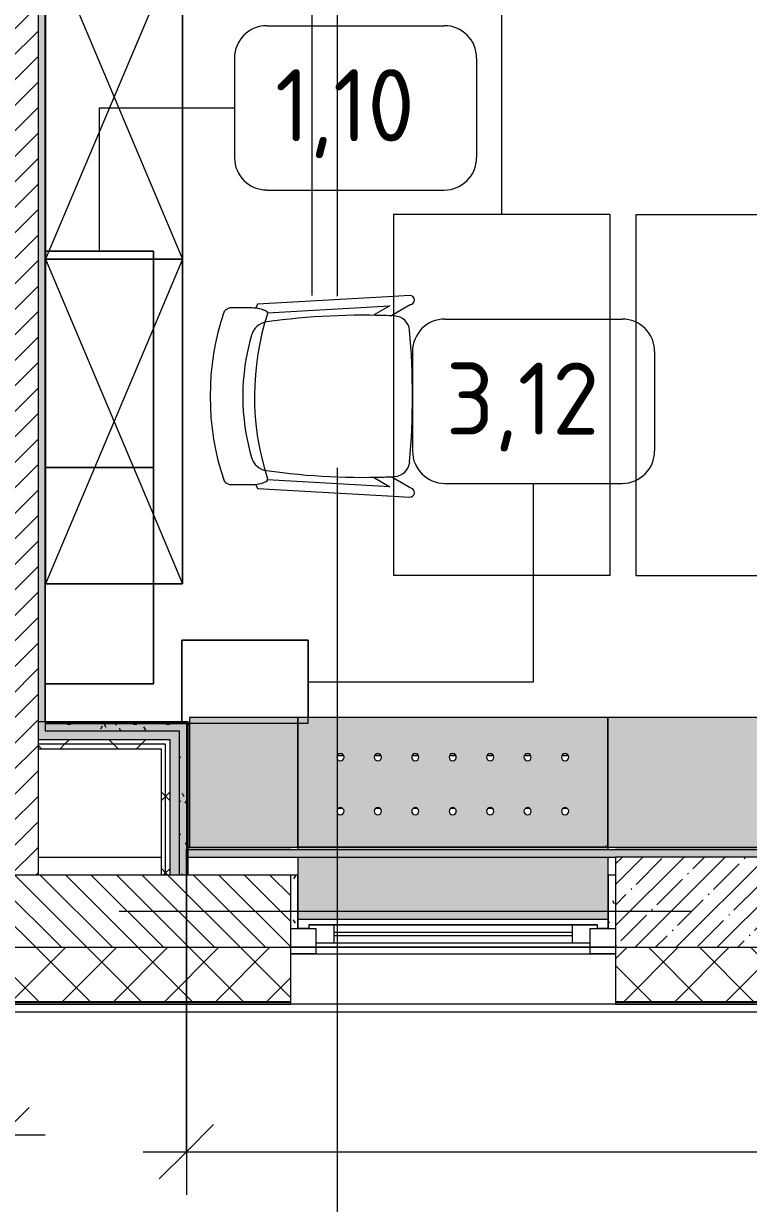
# Model space of a CAD drawing. Header units: millimetres. Extents: x 81494 to 296443, y -8553 to 29000.
# Drawn here: x 91990 to 93998, y -810 to 2460 of the extents above; entities that cross this region are included whole.
import ezdxf

# ---------------------------------------------------------------- set-up
doc = ezdxf.new("R2010")
doc.units = ezdxf.units.MM
doc.linetypes.add('Осевая', pattern=[3175, 635, -476.25, 1587.5, -476.25])
for name, color, linetype, lineweight in [('A-ANNO-DIMS', 7, 'Continuous', 9), ('A-ANNO-DIMS-100', 7, 'Continuous', 9), ('A-GLAZ', 7, 'Continuous', 9), ('A-GLAZ-1', 7, 'Continuous', 13), ('A-WALL', 7, 'Continuous', 9), ('I-FURN-IDEN', 7, 'Continuous', 9), ('I-WALL', 7, 'Continuous', 9), ('S-COLS', 7, 'Continuous', 9), ('Знаки', 7, 'Continuous', 9), ('Оси', 7, 'Continuous', 9), ('Оси-2', 7, 'Осевая', 9)]:
    doc.layers.add(name, color=color, linetype=linetype, lineweight=lineweight)
for name, color, linetype, lineweight, true_color in [('A-WALL-1', 9, 'Continuous', 9, 0x808080), ('A-WALL-FNSH-1', 9, 'Continuous', 9, 0x808080), ('I-FURN-1', 9, 'Continuous', 9, 0x808080), ('M-EQPM-1', 7, 'Continuous', 9, 0xb2b2b2)]:
    doc.layers.add(name, color=color, linetype=linetype, lineweight=lineweight, true_color=true_color)
doc.styles.add('GOST Common', font='GOST_Common.ttf', dxfattribs={"height": 200})
doc.styles.add('ISOCPEUR_1', font='isocpeur.ttf', dxfattribs={"width": 0.9, "height": 200})
doc.dimstyles.new('ISO-2_0_0_9К_Средний_округл2', dxfattribs={"dimscale": 304.8, "dimtxt": 199.196235, "dimasz": 0.492126, "dimexe": 0.393701, "dimexo": 0, "dimgap": 0, "dimtad": 1, "dimdec": 0, "dimrnd": 10, "dimzin": 0, "dimdsep": 46, "dimtxsty": 'ISOCPEUR_1', "dimblk1": 'OBLIQUE', "dimblk2": 'OBLIQUE', "dimsah": 1, "dimcen": 0.09, "dimdle": 0.393701, "dimazin": 0, "dimtfac": 1, "dimtdec": 4, "dimtix": 1, "dimtmove": 0, "dimatfit": 3, "dimfxl": 1, "dimtvp": 1, "dimtolj": 1, "dimtzin": 0, "dimarcsym": 2})
pattern_1 = [(0, (0, 0), (121.92, 30.48), [10.058, -81.382, 10.058, -81.382, -487.68]), (0, (0, 0), (121.92, 30.48), [-182.88, 10.058, -172.822, 10.058, -81.382, -213.36]), (0, (0, 0), (121.92, 30.48), [-457.2, 10.058, -50.902, 10.058, -142.342]), (120, (45.72, 15.24), (-87.356454, 90.345817), [10.058, -81.382, 10.058, -81.382, -487.68]), (120, (45.72, 15.24), (-87.356454, 90.345817), [-182.88, 10.058, -172.822, 10.058, -81.382, -213.36]), (120, (45.72, 15.24), (-87.356454, 90.345817), [-457.2, 10.058, -50.902, 10.058, -142.342]), (240, (60.96, 76.2), (-34.563546, -120.825817), [10.058, -81.382, 10.058, -81.382, -487.68]), (240, (60.96, 76.2), (-34.563546, -120.825817), [-182.88, 10.058, -172.822, 10.058, -81.382, -213.36]), (240, (60.96, 76.2), (-34.563546, -120.825817), [-457.2, 10.058, -50.902, 10.058, -142.342])]
pattern_2 = [(45, (0, 0), (-106.06602, 106.06602), []), (135, (0, 0), (-106.06602, -106.06602), [])]

# ---------------------------------------------------------------- blocks, each defined once
blk = doc.blocks.new('120_Окно_СКБ_1Ст - 120_Окно_СКБ_1Ст 900х2500_h_ с форточкой-22876038-План расстановки мебели и оборудования 1 этажа в осях 23_1-33')
at = {"layer": 'A-GLAZ'}
for p, q in [((450, -57), (-450, -57)), ((-430, -127), (-400, -127)), ((-330, -107), (330, -107)), ((330, -117), (-330, -117)), ((400, -127), (430, -127))]:
    blk.add_line(p, q, dxfattribs=at)
at = {"layer": 'A-GLAZ-1'}
for p, q in [((-450, -127), (-450, -57)), ((-450, -57), (-380, -57)), ((-380, -57), (-380, -127)), ((380, -127), (380, -57)), ((380, -57), (450, -57)), ((450, -57), (450, -127)), ((380, -87), (-380, -87)), ((-380, -87), (-380, -127)), ((-330, -137), (-330, -87)), ((330, -137), (330, -87)), ((380, -127), (380, -87)), ((-380, -127), (-450, -127)), ((-380, -127), (-400, -127)), ((-400, -127), (-400, -137)), ((450, -127), (380, -127)), ((400, -127), (380, -127)), ((400, -137), (400, -127)), ((-400, -137), (400, -137)), ((400, -137), (-400, -137))]:
    blk.add_line(p, q, dxfattribs=at)
blk = doc.blocks.new('BSC_Колонна _Прямоугольная - 250х900-V6-План расстановки мебели и оборудования 1 этажа в осях 23_1-33')
at = {"layer": 'S-COLS'}
h = blk.add_hatch(dxfattribs=at)
h.set_pattern_fill('FP_39', color=256, style=0, pattern_type=2)
h.set_pattern_definition([(45, (-94080, -25), (-57.024626, 57.024626), []), (45, (-94022.975, -25), (-57.024626, 57.024626), [100.806, -20.161, 3.353, -16.808])])
h.paths.add_polyline_path([(-450, -125), (450, -125), (450, 125), (-450, 125), (-450, -76.8)])
for p, q in [((450, 125), (-450, 125)), ((-450, 125), (-450, -125)), ((450, -125), (450, 125)), ((-450, -125), (450, -125))]:
    blk.add_line(p, q, dxfattribs=at)
blk = doc.blocks.new('Стол базовый прямоугольный - 1_89-25401668-План расстановки мебели и оборудования 1 этажа в осях 23_1-33')
at = {"layer": 'I-FURN-1'}
for p, q in [((500, 250), (-500, 250)), ((-500, 250), (-500, -250)), ((500, -250), (500, 250)), ((-500, -250), (500, -250))]:
    blk.add_line(p, q, dxfattribs=at)
blk = doc.blocks.new('Стол базовый прямоугольный - 1_288-25474731-План расстановки мебели и оборудования 1 этажа в осях 23_1-33')
at = {"layer": 'I-FURN-1'}
for p, q in [((500, 300), (-500, 300)), ((-500, 300), (-500, -300)), ((500, -300), (500, 300)), ((-500, -300), (500, -300))]:
    blk.add_line(p, q, dxfattribs=at)
blk = doc.blocks.new('Chair_1 noor 78578 - 1_4-25422005-План расстановки мебели и оборудования 1 этажа в осях 23_1-33')
at = {"layer": 'I-FURN-1'}
for p, q in [((-130.5, 405.7), (-130.5, 344.8)), ((359.1, 344.8), (359.1, 405.7)), ((-141.2, 329.7), (-162.6, -47.4)), ((391.2, -47.4), (369.8, 329.7)), ((-136.5, -37.1), (-117.3, 302)), ((345.9, 302), (365.1, -37.1)), ((-110.2, 8.6), (-136.5, -37.1)), ((365.1, -37.1), (338.8, 8.6)), ((-162.6, -47.4), (-165.1, -92)), ((-139.7, -93.5), (-113.1, -47.4)), ((-113.1, -47.4), (-108.8, -39.9)), ((-108.5, -47.4), (-108.4, -49.7)), ((337, -49.7), (337.1, -47.4)), ((337.4, -39.9), (341.7, -47.4)), ((341.7, -47.4), (368.3, -93.5)), ((393.7, -92), (391.2, -47.4))]:
    blk.add_line(p, q, dxfattribs=at)
for centre, radius, start, end in [((114.3, -271.9), 732.8, 71.3174, 108.6833), ((114.3, -239.2), 609.6, 73.8265, 106.1735), ((114.3, -279.3), 660.4, 111.7, 112.7563), ((-37.4, 344.8), 93.1, 180, 204.9864), ((-37.4, 344.8), 93.1, 186.4785, 204.9864), ((114.3, -408), 746, 71.9445, 107.8276), ((-41.4, 297.5), 50.8, 106.1735, 171.9659), ((270, 297.5), 50.8, 8.0341, 73.8265), ((266, 344.8), 93.1, 334.477, 360), ((266, 344.8), 93.1, 335.0136, 353.5215), ((114.3, -279.3), 660.4, 67.2437, 68.3), ((-116, 308.2), 6.35, 204.9864, 258.4091), ((-116, 308.2), 6.35, 204.9864, 287.8276), ((1798.9, 37.7), 1909.3, 171.9659, 182.5552), ((-1570.3, 37.7), 1909.3, 357.4448, 8.0341), ((344.3, 307.4), 6.35, 281.4186, 334.477), ((344.6, 308.2), 6.35, 281.5909, 335.0136), ((1798.9, 37.7), 1909.3, 180.8761, 182.3307), ((-1570.3, 37.7), 1909.3, 357.6693, 359.1239), ((-64, -47.7), 44.5, 182.6261, 265.0912), ((292.6, -47.7), 44.4, 275.9396, 357.3739), ((-152.4, -92.7), 12.7, 176.75, 356.75), ((114.8, 2033.8), 2133.6, 265.0912, 274.9044), ((381, -92.7), 12.7, 183.25, 3.25)]:
    blk.add_arc(centre, radius, start, end, dxfattribs=at)
for points in [[(-120.4, 422.3), (-122, 420.8), (-124.7, 417.8), (-127.8, 413.5), (-129.8, 409.4), (-130.4, 406.9), (-130.5, 405.7)], [(359.1, 405.7), (359, 406.9), (358.4, 409.4), (356.4, 413.5), (353.3, 417.8), (350.6, 420.8), (349, 422.3)]]:
    blk.add_open_spline(points, degree=3, dxfattribs=at)
blk = doc.blocks.new('Шкаф параметрический - 1_286-V75-План расстановки мебели и оборудования 1 этажа в осях 23_1-33')
at = {"layer": 'I-FURN-1'}
for p, q in [((0, 0), (900, 380)), ((0, 380), (877.5, 9.5)), ((900, 380), (0, 380)), ((0, 380), (0, 0)), ((0, 0), (0, 380)), ((0, 380), (900, 380)), ((900, 299.3), (900, 380)), ((900, 380), (900, 299.3)), ((900, 0), (900, 299.3)), ((900, 299.3), (900, 0)), ((0, 0), (877.5, 0)), ((877.5, 0), (0, 0)), ((877.5, 9.5), (900, 0)), ((877.5, 0), (900, 0)), ((900, 0), (877.5, 0))]:
    blk.add_line(p, q, dxfattribs=at)
blk = doc.blocks.new('Шкаф параметрический - 1_286-V76-План расстановки мебели и оборудования 1 этажа в осях 23_1-33')
at = {"layer": 'I-FURN-1'}
for p, q in [((0, 380), (191, 299.3)), ((900, 380), (0, 380)), ((0, 380), (0, 299.3)), ((0, 299.3), (0, 380)), ((0, 380), (900, 380)), ((709, 299.3), (900, 380)), ((900, 299.3), (900, 380)), ((900, 380), (900, 299.3)), ((0, 0), (709, 299.3)), ((0, 299.3), (0, 0)), ((0, 0), (0, 299.3)), ((191, 299.3), (900, 0)), ((900, 0), (900, 299.3)), ((900, 299.3), (900, 0)), ((0, 0), (900, 0)), ((900, 0), (0, 0))]:
    blk.add_line(p, q, dxfattribs=at)
blk = doc.blocks.new('radiator_prado_classic_z_tip_30_po exemplyaru - Classic Z Тип 30-300-V99-План расстановки мебели и оборудования 1 этажа в осях 23_1-33')
at = {"layer": 'M-EQPM-1'}
for p, q in [((0, 211.5), (0, 210)), ((0, 210), (0, 211.5)), ((0, 210), (16.5, 210)), ((16.5, 210), (0, 210)), ((17.5, 207.2), (17.5, 203.4)), ((17.5, 207.2), (17.5, 203.4)), ((102.7, 210), (120.3, 210)), ((120.3, 210), (102.7, 210)), ((206.5, 210), (224, 210)), ((224, 210), (206.5, 210)), ((310.2, 210), (327.8, 210)), ((327.8, 210), (310.2, 210)), ((414, 210), (431.5, 210)), ((431.5, 210), (414, 210)), ((517.7, 210), (535.3, 210)), ((535.3, 210), (517.7, 210)), ((621.5, 210), (639, 210)), ((639, 210), (621.5, 210)), ((12.8, 64), (2.8, 64)), ((2.8, 64), (12.8, 64)), ((116.5, 64), (106.5, 64)), ((106.5, 64), (116.5, 64)), ((220.3, 64), (210.3, 64)), ((210.3, 64), (220.3, 64)), ((324, 64), (314, 64)), ((314, 64), (324, 64)), ((427.8, 64), (417.8, 64)), ((417.8, 64), (427.8, 64)), ((531.5, 64), (521.5, 64)), ((521.5, 64), (531.5, 64)), ((635.3, 64), (625.3, 64)), ((625.3, 64), (635.3, 64))]:
    blk.add_line(p, q, dxfattribs=at)
blk = doc.blocks.new('Зашивка радиатора_ с перфорацией М1_1 - Зашивка радиатора_ с перфорацией М1_1-V153-План расстановки мебели и оборудования 1 этажа в осях 23_1-33')
at = {"layer": 'Знаки'}
h = blk.add_hatch(color=256, dxfattribs=at)
h.paths.add_polyline_path([(84.3, 380), (-430, 380), (-430, 207.4), (430, 207.4), (430, 380), (427.5, 380)])
h.paths.add_polyline_path([(430, 187.4), (-430, 187.4), (-430, 180), (430, 180)])
h = blk.add_hatch(color=256, dxfattribs=at)
h.paths.add_polyline_path([(84.3, 180), (-430, 180), (-430, -179.9), (430.2, -179.9), (430.2, 180), (427.5, 180)])
h.paths.add_polyline_path([(1, 90.4), (6, 89), (9.7, 85.4), (11, 80.4), (9.7, 75.4), (6, 71.7), (1, 70.4), (-4, 71.7), (-7.7, 75.4), (-9, 80.4), (-7.7, 85.4), (-4, 89), (-1.6, 90)])
h.paths.add_polyline_path([(-310.3, 90.4), (-305.3, 89), (-301.6, 85.4), (-300.3, 80.4), (-301.6, 75.4), (-305.3, 71.7), (-310.3, 70.4), (-315.3, 71.7), (-318.9, 75.4), (-320.3, 80.4), (-318.9, 85.4), (-315.3, 89), (-312.8, 90)])
h.paths.add_polyline_path([(-102.8, 90.4), (-97.8, 89), (-94.1, 85.4), (-92.8, 80.4), (-94.1, 75.4), (-97.8, 71.7), (-102.8, 70.4), (-107.8, 71.7), (-111.4, 75.4), (-112.8, 80.4), (-111.4, 85.4), (-107.8, 89), (-105.3, 90)])
h.paths.add_polyline_path([(-206.5, 90.4), (-201.5, 89), (-197.8, 85.4), (-196.5, 80.4), (-197.8, 75.4), (-201.5, 71.7), (-206.5, 70.4), (-211.5, 71.7), (-215.2, 75.4), (-216.5, 80.4), (-215.2, 85.4), (-211.5, 89), (-209.1, 90)])
h.paths.add_polyline_path([(104.7, 90.4), (109.7, 89), (113.4, 85.4), (114.7, 80.4), (113.4, 75.4), (109.7, 71.7), (104.7, 70.4), (99.7, 71.7), (96.1, 75.4), (94.7, 80.4), (96.1, 85.4), (99.7, 89), (102.2, 90)])
h.paths.add_polyline_path([(312.2, 90.4), (317.2, 89), (320.9, 85.4), (322.2, 80.4), (320.9, 75.4), (317.2, 71.7), (312.2, 70.4), (307.2, 71.7), (303.6, 75.4), (302.2, 80.4), (303.6, 85.4), (307.2, 89), (309.7, 90)])
h.paths.add_polyline_path([(208.5, 90.4), (213.5, 89), (217.2, 85.4), (218.5, 80.4), (217.2, 75.4), (213.5, 71.7), (208.5, 70.4), (203.5, 71.7), (199.8, 75.4), (198.5, 80.4), (199.8, 85.4), (203.5, 89), (205.9, 90)])
h.paths.add_polyline_path([(-310.3, -59.6), (-305.3, -61), (-301.6, -64.6), (-300.3, -69.6), (-301.6, -74.6), (-305.3, -78.3), (-310.3, -79.6), (-315.3, -78.3), (-318.9, -74.6), (-320.3, -69.6), (-318.9, -64.6), (-315.3, -61), (-312.8, -60)])
h.paths.add_polyline_path([(-206.5, -59.6), (-201.5, -61), (-197.8, -64.6), (-196.5, -69.6), (-197.8, -74.6), (-201.5, -78.3), (-206.5, -79.6), (-211.5, -78.3), (-215.2, -74.6), (-216.5, -69.6), (-215.2, -64.6), (-211.5, -61), (-209.1, -60)])
h.paths.add_polyline_path([(208.5, -59.6), (213.5, -61), (217.2, -64.6), (218.5, -69.6), (217.2, -74.6), (213.5, -78.3), (208.5, -79.6), (203.5, -78.3), (199.8, -74.6), (198.5, -69.6), (199.8, -64.6), (203.5, -61), (205.9, -60)])
h.paths.add_polyline_path([(1, -59.6), (6, -61), (9.7, -64.6), (11, -69.6), (9.7, -74.6), (6, -78.3), (1, -79.6), (-4, -78.3), (-7.7, -74.6), (-9, -69.6), (-7.7, -64.6), (-4, -61), (-1.6, -60)])
h.paths.add_polyline_path([(104.7, -59.6), (109.7, -61), (113.4, -64.6), (114.7, -69.6), (113.4, -74.6), (109.7, -78.3), (104.7, -79.6), (99.7, -78.3), (96.1, -74.6), (94.7, -69.6), (96.1, -64.6), (99.7, -61), (102.2, -60)])
h.paths.add_polyline_path([(312.2, -59.6), (317.2, -61), (320.9, -64.6), (322.2, -69.6), (320.9, -74.6), (317.2, -78.3), (312.2, -79.6), (307.2, -78.3), (303.6, -74.6), (302.2, -69.6), (303.6, -64.6), (307.2, -61), (309.7, -60)])
h.paths.add_polyline_path([(-102.8, -59.6), (-97.8, -61), (-94.1, -64.6), (-92.8, -69.6), (-94.1, -74.6), (-97.8, -78.3), (-102.8, -79.6), (-107.8, -78.3), (-111.4, -74.6), (-112.8, -69.6), (-111.4, -64.6), (-107.8, -61), (-105.3, -60)])
for p, q in [((430, 380), (-430, 380)), ((-430, 257.4), (-430, 207.4)), ((430, 207.4), (430, 257.4)), ((-430, 187.4), (-430, 180)), ((-430, 180), (430, 180)), ((430.2, 180), (-430, 180)), ((-430, 180), (-430, -179.9)), ((430, 180), (430, 187.4)), ((430.2, -163.6), (430.2, 180)), ((-430, -179.9), (401.3, -179.9)), ((401.3, -179.9), (430.2, -179.9)), ((430.2, -179.9), (430.2, -163.6))]:
    blk.add_line(p, q, dxfattribs=at)
for centre, start, end in [((-310.3, 80.4), 180, 0), ((-310.3, 80.4), 0, 180), ((-206.5, 80.4), 0, 180), ((-206.5, 80.4), 180, 360), ((-102.8, 80.4), 0, 180), ((-102.8, 80.4), 180, 0), ((1, 80.4), 0, 180), ((1, 80.4), 180, 0), ((104.7, 80.4), 0, 180), ((104.7, 80.4), 180, 360), ((208.5, 80.4), 0, 180), ((208.5, 80.4), 180, 0), ((312.2, 80.4), 0, 180), ((312.2, 80.4), 180, 0), ((-310.3, -69.6), 0, 180), ((-206.5, -69.6), 0, 180), ((-102.8, -69.6), 0, 180), ((1, -69.6), 0, 180), ((104.7, -69.6), 0, 180), ((208.5, -69.6), 0, 180), ((312.2, -69.6), 0, 180), ((-310.3, -69.6), 180, 0), ((-206.5, -69.6), 180, 0), ((-102.8, -69.6), 180, 0), ((1, -69.6), 180, 0), ((104.7, -69.6), 180, 0), ((208.5, -69.6), 180, 0), ((312.2, -69.6), 180, 0)]:
    blk.add_arc(centre, 10, start, end, dxfattribs=at)
blk = doc.blocks.new('Зашивка без перфорации М3_2_1 - М3_2_1-31134930-План расстановки мебели и оборудования 1 этажа в осях 23_1-33')
at = {"layer": 'Знаки'}
blk.add_hatch(color=256, dxfattribs=at).paths.add_polyline_path([(-430, 180), (-430, -179.9), (-129.8, -179.9), (-129.8, 180)])
for p, q in [((-129.8, 180), (-430, 180)), ((-430, 180), (-430, -163.6)), ((-129.8, -163.6), (-129.8, 180)), ((-430, -163.6), (-430, -179.9)), ((-430, -179.9), (-129.8, -179.9)), ((-129.8, -179.9), (-129.8, -163.6))]:
    blk.add_line(p, q, dxfattribs=at)
blk = doc.blocks.new('Зашивка_ торцевая панель - Зашивка_ торцевая панель Т2-31135790-План расстановки мебели и оборудования 1 этажа в осях 23_1-33')
at = {"layer": 'Знаки'}
blk.add_hatch(color=256, dxfattribs=at).paths.add_polyline_path([(-426.2, -160), (-426.2, 180), (-430, 180), (-430, -160)])
for p, q in [((-430, 180), (-426.2, 180)), ((-430, -160), (-426.2, -160))]:
    blk.add_line(p, q, dxfattribs=at)
blk = doc.blocks.new('Зашивка_ опоясывающая панель - Зашивка_ опоясывающая панель Т2_1-31135794-План расстановки мебели и оборудования 1 этажа в осях 23_1-33')
at = {"layer": 'Знаки'}
blk.add_line((-430, -155.7), (-430, -154.5), dxfattribs=at)
blk = doc.blocks.new('Зашивка без перфорации М3_2_1 - М3_2_2-31135864-План расстановки мебели и оборудования 1 этажа в осях 23_1-33')
at = {"layer": 'Знаки'}
blk.add_hatch(color=256, dxfattribs=at).paths.add_polyline_path([(586.1, 180), (-430, 180), (-430, -179.9), (760.2, -179.9), (760.2, 180)])
for p, q in [((760.2, 180), (-430, 180)), ((-430, 180), (-430, -179.9)), ((760.2, -179.9), (760.2, 180)), ((-430, -179.9), (760.2, -179.9))]:
    blk.add_line(p, q, dxfattribs=at)
blk = doc.blocks.new('Марка_Мебель - В прямоуг_Balcon_Марка-25523697-План расстановки мебели и оборудования 1 этажа в осях 23_1-33')
at = {"layer": 'I-FURN-IDEN'}
for p, q in [((-2.455, 2.278), (2.455, 2.278)), ((-3.355, 1.378), (-3.355, -1.384)), ((3.355, 1.378), (3.355, -1.378)), ((-2.461, -2.278), (2.455, -2.278))]:
    blk.add_line(p, q, dxfattribs=at)
for centre, radius, start, end in [((-2.455, 1.378), 0.9, 90, 180), ((2.455, 1.378), 0.9, 0, 90), ((-2.461, -1.384), 0.893, 180, 270), ((2.455, -1.378), 0.9, 270, 0)]:
    blk.add_arc(centre, radius, start, end, dxfattribs=at)
blk = doc.blocks.new('DIMBLOCK33-План расстановки мебели и оборудования 1 этажа в осях 23_1-33')
at = {"layer": 'A-ANNO-DIMS-100'}
for p, q in [((91030, -308), (91030, -739.6)), ((91030, -619.6), (91030, -308)), ((91930, -308), (91930, -739.6)), ((91930, -619.6), (91930, -308)), ((90910, -619.6), (92050, -619.6))]:
    blk.add_line(p, q, dxfattribs=at)
at = {"layer": 'A-ANNO-DIMS-100', "lineweight": 20}
for p, q in [((91030, -619.6), (91105, -544.6)), ((91930, -619.6), (92005, -544.6)), ((91030, -619.6), (90955, -694.6)), ((91930, -619.6), (91855, -694.6))]:
    blk.add_line(p, q, dxfattribs=at)
at = {"layer": 'A-ANNO-DIMS-100', "color": 0, "insert": (91290.4, -358.3), "char_height": 200, "width": 455.087, "attachment_point": 1, "line_spacing_factor": 1.149209, "style": 'ISOCPEUR_1'}
blk.add_mtext('900', dxfattribs=at)
blk = doc.blocks.new('_Oblique')
at = {"color": 0, "linetype": 'ByBlock', "lineweight": -2}
blk.add_line((-0.5, -0.5), (0.5, 0.5), dxfattribs=at)
blk = doc.blocks.new('DIMBLOCK36-План расстановки мебели и оборудования 1 этажа в осях 23_1-33')
at = {"layer": 'A-ANNO-DIMS-100'}
for p, q in [((92441, 171), (92441, -786.8)), ((92441, -666.8), (92441, 171)), ((97080, -308), (97080, -786.8)), ((97080, -666.8), (97080, -308)), ((92321, -666.8), (97200, -666.8))]:
    blk.add_line(p, q, dxfattribs=at)
at = {"layer": 'A-ANNO-DIMS-100', "lineweight": 20}
for p, q in [((92441, -666.8), (92516, -591.8)), ((97080, -666.8), (97155, -591.8)), ((92441, -666.8), (92366, -741.8)), ((97080, -666.8), (97005, -741.8))]:
    blk.add_line(p, q, dxfattribs=at)
at = {"layer": 'A-ANNO-DIMS-100', "color": 0, "insert": (94488.5, -405.5), "char_height": 200, "width": 652.751, "attachment_point": 1, "line_spacing_factor": 1.149209, "style": 'ISOCPEUR_1'}
blk.add_mtext('4640', dxfattribs=at)

msp = doc.modelspace()

# ---------------------------------------------------------------- hatches: boundary and pattern name
at = {"layer": 'A-WALL'}
h = msp.add_hatch(dxfattribs=at)
h.set_pattern_fill('FP_1', color=256, style=0, pattern_type=2)
h.set_pattern_definition([(135, (0, 0), (-35.35534, -35.35534), [])])
h.paths.add_polyline_path([(123730, -100), (123730, 100), (123530, 100), (123530, -100)])
h.paths.add_polyline_path([(121230, -100), (121230, 100), (121130, 100), (121130, -100)])
h.paths.add_polyline_path([(118830, -100), (119330, -100), (119330, 100), (118830, 100), (118830, -51.8)])
h.paths.add_polyline_path([(117030, -100), (117030, 100), (115980, 100), (115980, -100)])
h.paths.add_polyline_path([(113680, -100), (113680, 100), (113430, 100), (113430, -100)])
h.paths.add_polyline_path([(111630, -100), (111630, 100), (110730, 100), (110730, -100)])
h.paths.add_polyline_path([(109655, -100), (109830, -100), (109830, 100), (109480, 100), (109480, -100)])
h.paths.add_polyline_path([(106230, -100), (106230, 100), (105180, 100), (105180, -100)])
h.paths.add_polyline_path([(100830, -100), (101730, -100), (101730, 100), (100830, 100), (100830, -51.8)])
h.paths.add_polyline_path([(102630, -100), (102880, -100), (102880, 100), (102630, 100), (102630, -51.8)])
h.paths.add_polyline_path([(98105, -100), (98105, 100), (97105, 100), (97105, -100)])
h.paths.add_polyline_path([(94530, -100), (94780, -100), (94780, 100), (94530, 100), (94530, -51.8)])
h.paths.add_polyline_path([(92730, -100), (92730, 100), (91930, 100), (91930, -100)])
h = msp.add_hatch(dxfattribs=at)
h.set_pattern_fill('FP_5', color=256, style=0, pattern_type=2)
h.set_pattern_definition([(45, (0, 0), (-70.71068, 70.71068), []), (135, (0, 0), (-70.71068, -70.71068), [])])
h.paths.add_polyline_path([(125080, -250), (125080, -100), (123530, -100), (123530, -250)])
h.paths.add_polyline_path([(121230, -250), (121230, -100), (120230, -100), (120230, -250)])
h.paths.add_polyline_path([(117930, -250), (119330, -250), (119330, -100), (117930, -100)])
h.paths.add_polyline_path([(117030, -250), (117030, -100), (115980, -100), (115980, -250)])
h.paths.add_polyline_path([(113680, -250), (113680, -100), (112530, -100), (112530, -250)])
h.paths.add_polyline_path([(109480, -250), (109830, -250), (109830, -100), (109480, -100)])
h.paths.add_polyline_path([(110730, -250), (111630, -250), (111630, -100), (110730, -100)])
h.paths.add_polyline_path([(107130, -250), (108030, -250), (108030, -100), (107130, -100)])
h.paths.add_polyline_path([(106230, -250), (106230, -100), (105180, -100), (105180, -250)])
h.paths.add_polyline_path([(102880, -250), (102880, -100), (100830, -100), (100830, -250), (102630, -250)])
h.paths.add_polyline_path([(99930, -250), (99930, -100), (99030, -100), (99030, -250)])
h.paths.add_polyline_path([(98130, -250), (98130, -100), (97080, -100), (97080, -250)])
h.paths.add_polyline_path([(93630, -250), (94780, -250), (94780, -100), (93630, -100)])
h.paths.add_polyline_path([(92730, -250), (92730, -100), (91930, -100), (91930, -250)])
h.paths.add_polyline_path([(91030, -250), (91030, -100), (89210, -100), (89210, -250), (90007.4, -250)])
at = {"layer": 'I-WALL'}
h = msp.add_hatch(dxfattribs=at)
h.set_pattern_fill('FP_3', color=256, style=0, pattern_type=2)
h.set_pattern_definition([(45, (0, 0), (-35.35534, 35.35534), [])])
h.paths.add_polyline_path([(92030, 100), (92029, 3755), (91950, 3755), (91950, 100)])
h.paths.add_polyline_path([(92029, 5155), (92030, 5155), (92030, 10400), (91950, 10400), (91950, 5155), (92000, 5155)])
h = msp.add_hatch(dxfattribs=at)
h.set_pattern_fill('FP_67', color=256, style=0, pattern_type=2)
h.set_pattern_definition(pattern_1)
h.paths.add_polyline_path([(92050, 525), (92050, 3730), (92038, 3730), (92038, 3700), (92030, 3700), (92030, 525)])
h.paths.add_polyline_path([(92038, 5180), (92050, 5180), (92050, 6620), (92030, 6620), (92030.4, 5210), (92038, 5210)])
for points in [[(92409.4, 475), (92446, 475), (92446, 525), (92030, 525), (92030, 475), (92396, 475)], [(92446, 100), (92446, 475), (92396, 475), (92396, 100), (92409.4, 100)]]:
    msp.add_hatch(color=256, dxfattribs=at).paths.add_polyline_path(points)
h = msp.add_hatch(dxfattribs=at)
h.set_pattern_fill('FP_67', color=256, style=0, pattern_type=2)
h.set_pattern_definition(pattern_1)
h.paths.add_polyline_path([(92421, 500), (92441, 500), (92441, 520), (92050, 520), (92050, 500), (92066.2, 500)])
h = msp.add_hatch(dxfattribs=at)
h.set_pattern_fill('FP_67', color=256, style=0, pattern_type=2)
h.set_pattern_definition(pattern_1)
h.paths.add_polyline_path([(92441, 100), (92441, 500), (92421, 500), (92421, 100)])
h = msp.add_hatch(dxfattribs=at)
h.set_pattern_fill('FP_71', color=256, style=0, pattern_type=2)
h.set_pattern_definition(pattern_2)
h.paths.add_polyline_path([(92383.5, 462.5), (92396, 462.5), (92396, 475), (92030, 475), (92030, 462.5), (92066.2, 462.5)])
h = msp.add_hatch(dxfattribs=at)
h.set_pattern_fill('FP_71', color=256, style=0, pattern_type=2)
h.set_pattern_definition(pattern_2)
h.paths.add_polyline_path([(92371, 450), (92383.5, 450), (92383.5, 462.5), (92030, 462.5), (92030, 450), (92066.2, 450)])
h = msp.add_hatch(dxfattribs=at)
h.set_pattern_fill('FP_71', color=256, style=0, pattern_type=2)
h.set_pattern_definition(pattern_2)
h.paths.add_polyline_path([(92396, 100), (92396, 462.5), (92383.5, 462.5), (92383.5, 100)])
h = msp.add_hatch(dxfattribs=at)
h.set_pattern_fill('FP_71', color=256, style=0, pattern_type=2)
h.set_pattern_definition(pattern_2)
h.paths.add_polyline_path([(92383.5, 100), (92383.5, 450), (92371, 450), (92371, 100)])
h = msp.add_hatch(dxfattribs=at)
h.set_pattern_fill('FP_67', color=256, style=0, pattern_type=2)
h.set_pattern_definition(pattern_1)
h.paths.add_polyline_path([(97080, 150), (97080, 170), (92441, 170), (92441, 150), (97041.8, 150)])
h = msp.add_hatch(dxfattribs=at)
h.set_pattern_fill('FP_67', color=256, style=0, pattern_type=2)
h.set_pattern_definition(pattern_1)
h.paths.add_polyline_path([(92750, -48), (92750, 100), (92730, 100), (92730, -48)])
h = msp.add_hatch(dxfattribs=at)
h.set_pattern_fill('FP_67', color=256, style=0, pattern_type=2)
h.set_pattern_definition(pattern_1)
h.paths.add_polyline_path([(93630, -48), (93630, 100), (93610, 100), (93610, -48)])

# ---------------------------------------------------------------- linework, layer by layer
at = {"layer": 'A-WALL'}
for p, q in [((92050, 525), (92050, 3730)), ((92441, 520), (92441, 170)), ((92396, 475), (92030, 475)), ((92383.5, 462.5), (92030, 462.5)), ((92383.5, 100), (92383.5, 462.5)), ((92396, 100), (92396, 475)), ((91930, -100), (92730, -100)), ((91930, -100), (93630, -100)), ((91930, -250), (92730, -250)), ((91930, -253), (92730, -253)), ((93630, -258), (92730, -258)), ((93630, -250), (94780, -250)), ((93630, -253), (94780, -253)), ((108030, -280), (89180, -280))]:
    msp.add_line(p, q, dxfattribs=at)
at = {"layer": 'A-WALL-1'}
for p, q in [((92030, 3700), (92030, 100)), ((92446, 525), (92030, 525)), ((92446, 100), (92446, 525)), ((92050, 520), (92050, 500)), ((92050, 500), (92421, 500)), ((92421, 500), (92421, 100)), ((92030, 450), (92371, 450)), ((92371, 450), (92371, 100)), ((97060, 170), (92441, 170)), ((92441, 100), (92441, 150)), ((92441, 150), (93630, 150)), ((92730, 100), (91950, 100)), ((92730, -250), (92730, 100)), ((92750, 100), (92730, 100)), ((92750, -48), (92750, 100)), ((93610, 100), (93610, -48)), ((93630, 100), (93610, 100)), ((92730, -48), (92750, -48)), ((93610, -48), (93630, -48)), ((93630, -100), (93630, -250))]:
    msp.add_line(p, q, dxfattribs=at)
at = {"layer": 'A-WALL-FNSH-1'}
for p, q in [((92051, 521), (92051, 3755)), ((92050, 525), (92050, 520)), ((92050, 520), (92441, 520)), ((92442, 521), (92051, 521)), ((92442, 171), (92442, 521)), ((92730, 171), (92442, 171)), ((92730, 170), (92730, 171)), ((94780, 171), (93630, 171)), ((93630, 171), (93630, 170)), ((92751, 100), (92750, 100)), ((92751, -48), (92751, 100)), ((93609, 100), (93609, -48)), ((93610, 100), (93609, 100)), ((92750, -48), (92751, -48)), ((93609, -48), (93610, -48)), ((91930, -258), (92730, -258)), ((92730, -258), (92730, -250)), ((93630, -250), (93630, -258)), ((93630, -258), (94780, -258))]:
    msp.add_line(p, q, dxfattribs=at)
at = {"layer": 'I-FURN-1'}
for p, q in [((92350, 1830), (92050, 1830)), ((92050, 1230), (92050, 1830)), ((92050, 1830), (92350, 1830)), ((92350, 1230), (92350, 1830)), ((92350, 1830), (92350, 1230)), ((92350, 1230), (92050, 1230)), ((92050, 630), (92050, 1230)), ((92050, 1230), (92350, 1230)), ((92050, 1230), (92350, 1230)), ((92350, 1230), (92050, 1230)), ((92350, 630), (92350, 1230)), ((92350, 1230), (92350, 630)), ((92778.7, 751), (92428.7, 751)), ((92428.7, 751), (92428.7, 525)), ((92428.7, 525), (92428.7, 751)), ((92428.7, 751), (92778.7, 751)), ((92778.7, 521), (92778.7, 751)), ((92778.7, 751), (92778.7, 537.3)), ((92050, 630), (92350, 630)), ((92350, 630), (92050, 630)), ((92446, 521), (92778.7, 521)), ((92449.8, 521), (92446, 521))]:
    msp.add_line(p, q, dxfattribs=at)
at = {"layer": 'I-FURN-IDEN'}
for p, q in [((92790, 1706.7), (92790, 2530.6)), ((93315.1, 1931.3), (93315.1, 2503.3)), ((92200, 2226.9), (92574.3, 2226.9)), ((92200, 1830), (92200, 2226.9)), ((93403, 636), (93403, 1186)), ((92778.7, 636), (93403, 636))]:
    msp.add_line(p, q, dxfattribs=at)
at = {"layer": 'I-WALL'}
for p, q in [((92730, 171), (92750, 171)), ((93610, 171), (93630, 171)), ((92030, 150), (92371, 150)), ((93630, -100), (92730, -100))]:
    msp.add_line(p, q, dxfattribs=at)
at = {"layer": 'Оси'}
msp.add_line((92860, -1906.3), (92860, 593.7), dxfattribs=at)
at = {"layer": 'Оси-2'}
for p, q in [((92860, 593.7), (92860, 19415.1)), ((84793.9, 0), (122455, 0))]:
    msp.add_line(p, q, dxfattribs=at)

# ---------------------------------------------------------------- block references
at = {"layer": 'A-GLAZ', "rotation": 180}
msp.add_blockref('120_Окно_СКБ_1Ст - 120_Окно_СКБ_1Ст 900х2500_h_ с форточкой-22876038-План расстановки мебели и оборудования 1 этажа в осях 23_1-33', (93180, -175), dxfattribs=at)
at = {"layer": 'I-FURN-1'}
for name, p, rotation in [('Шкаф параметрический - 1_286-V75-План расстановки мебели и оборудования 1 этажа в осях 23_1-33', (92050.7, 2707.5), 269.9999999999994), ('Стол базовый прямоугольный - 1_288-25474731-План расстановки мебели и оборудования 1 этажа в осях 23_1-33', (93315.1, 1431.3), 90), ('Стол базовый прямоугольный - 1_89-25401668-План расстановки мебели и оборудования 1 этажа в осях 23_1-33', (93936.4, 1430.1), 90), ('Шкаф параметрический - 1_286-V76-План расстановки мебели и оборудования 1 этажа в осях 23_1-33', (92050.7, 1807.5), 269.9999999999994), ('Chair_1 noor 78578 - 1_4-25422005-План расстановки мебели и оборудования 1 этажа в осях 23_1-33', (92967.7, 1313), 90.00000000000038)]:
    msp.add_blockref(name, p, dxfattribs=dict(at, rotation=rotation))
at = {"layer": 'I-FURN-IDEN', "xscale": 99.99999999999993, "yscale": 99.99999999999993, "zscale": 99.99999999999993}
for p in [(92909.8, 2226.9), (93403, 1413.7)]:
    msp.add_blockref('Марка_Мебель - В прямоуг_Balcon_Марка-25523697-План расстановки мебели и оборудования 1 этажа в осях 23_1-33', p, dxfattribs=at)
at = {"layer": 'M-EQPM-1'}
msp.add_blockref('radiator_prado_classic_z_tip_30_po exemplyaru - Classic Z Тип 30-300-V99-План расстановки мебели и оборудования 1 этажа в осях 23_1-33', (92860, 221.7), dxfattribs=at)
at = {"layer": 'S-COLS'}
msp.add_blockref('BSC_Колонна _Прямоугольная - 250х900-V6-План расстановки мебели и оборудования 1 этажа в осях 23_1-33', (94080, 25), dxfattribs=at)
at = {"layer": 'Знаки', "rotation": 180}
for name, p in [('Зашивка без перфорации М3_2_1 - М3_2_1-31134930-План расстановки мебели и оборудования 1 этажа в осях 23_1-33', (92320, 357.4)), ('Зашивка радиатора_ с перфорацией М1_1 - Зашивка радиатора_ с перфорацией М1_1-V153-План расстановки мебели и оборудования 1 этажа в осях 23_1-33', (93180, 357.4)), ('Зашивка без перфорации М3_2_1 - М3_2_2-31135864-План расстановки мебели и оборудования 1 этажа в осях 23_1-33', (94368.1, 357.4))]:
    msp.add_blockref(name, p, dxfattribs=at)
at = {"layer": 'Знаки'}
for name, p in [('Зашивка_ торцевая панель - Зашивка_ торцевая панель Т2-31135790-План расстановки мебели и оборудования 1 этажа в осях 23_1-33', (92876, 337.4)), ('Зашивка_ опоясывающая панель - Зашивка_ опоясывающая панель Т2_1-31135794-План расстановки мебели и оборудования 1 этажа в осях 23_1-33', (94034.2, 337.4))]:
    msp.add_blockref(name, p, dxfattribs=at)

# ---------------------------------------------------------------- texts
at = {"layer": 'I-FURN-IDEN', "char_height": 200, "attachment_point": 1, "style": 'GOST Common'}
for s, insert, width in [('1,10', (92686.8, 2334), 505.063), ('3,12', (93160, 1520.8), 553.164)]:
    msp.add_mtext(s, dxfattribs=dict(at, insert=insert, width=width))

# ---------------------------------------------------------------- dimensions: what is measured, and where the dimension line sits
at = {"layer": 'A-ANNO-DIMS'}
for base, p1, p2, override, picture, middle in [((97080, -666.8), (92441, 171), (97080, -308), {"dimpost": '<>', "dimfxl": 4663.664057}, 'DIMBLOCK36-План расстановки мебели и оборудования 1 этажа в осях 23_1-33', (94760.5, -566.8)), ((91930, -619.6), (91030, -308), (91930, -308), {"dimpost": '<>', "dimfxl": 900}, 'DIMBLOCK33-План расстановки мебели и оборудования 1 этажа в осях 23_1-33', (91480, -519.6))]:
    dim = msp.add_linear_dim(base=base, p1=p1, p2=p2, dimstyle='ISO-2_0_0_9К_Средний_округл2', override=override, dxfattribs=at)
    dim.commit()
    dim.dimension.update_dxf_attribs({"geometry": picture, "text_midpoint": middle})

doc.saveas('drawing.dxf')
